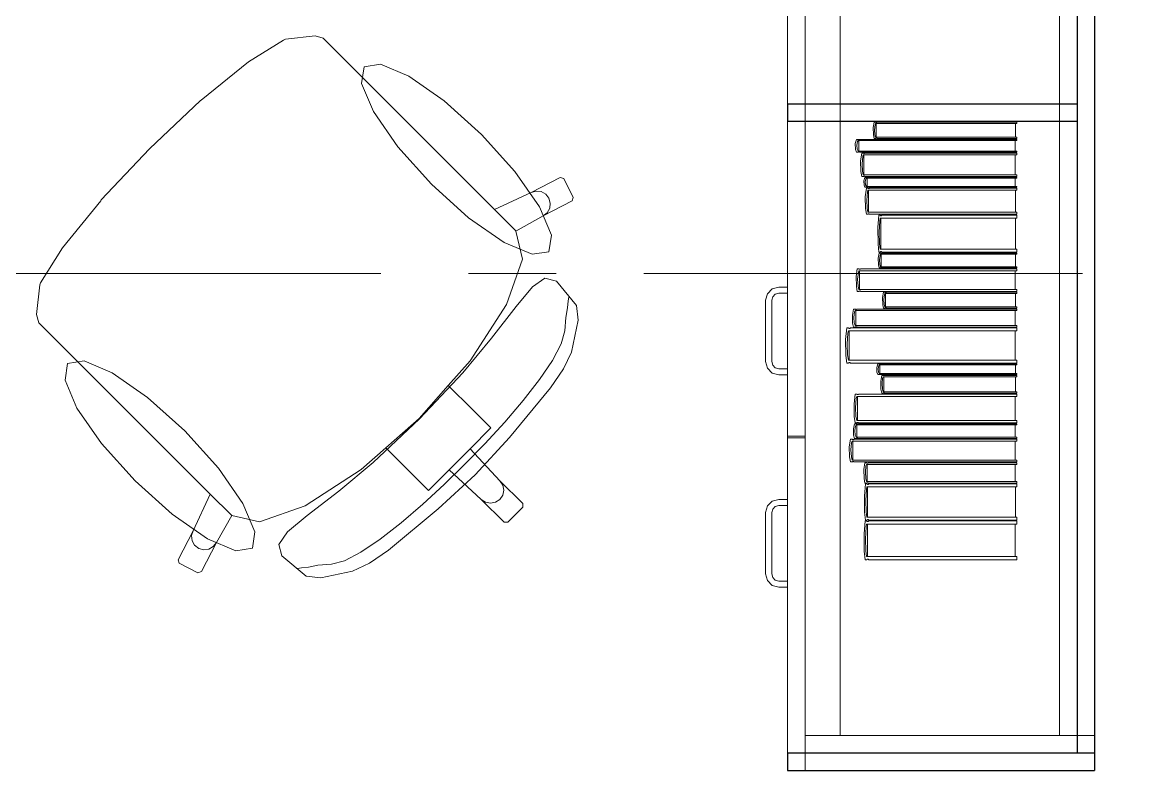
# Model space of a CAD drawing. Header units: inches. Extents: x -19 to 5698, y -728 to 92.
# Drawn here: x 227.63 to 228.911, y 9.435 to 10.288 of the extents above; entities that cross this region are included whole.
import ezdxf

# ---------------------------------------------------------------- set-up
doc = ezdxf.new("R2010")
doc.units = ezdxf.units.IN
doc.header["$MEASUREMENT"] = 0
doc.set_wipeout_variables(frame=1)
doc.linetypes.add('Punto & Raya', pattern=[0.65, 0.5, -0.075, 0, -0.075])
doc.linetypes.add('Wipeout_Contour', pattern=[1, 0, -1])
doc.layers.add('Interior - Mobiliario', color=7, linetype='Continuous')
doc.layers.add('Marcador - Secciones', color=7, linetype='Continuous')

msp = doc.modelspace()

# ---------------------------------------------------------------- linework, layer by layer
at = {"layer": 'Interior - Mobiliario', "color": 175, "linetype": 'Continuous', "lineweight": 13}
for p, q in [((228.5221, 9.4553), (228.5221, 10.9153)), ((228.8321, 10.9153), (228.8321, 9.4553)), ((227.8874, 10.243), (227.9274, 10.2679)), ((227.9274, 10.2679), (227.9295, 10.2688)), ((227.9295, 10.2688), (227.9635, 10.2728)), ((227.9635, 10.2728), (227.9728, 10.2699)), ((227.9728, 10.2699), (227.9947, 10.248)), ((227.8337, 10.1994), (227.8874, 10.243)), ((227.9947, 10.248), (228.0202, 10.2225)), ((228.0202, 10.2225), (228.1681, 10.0746)), ((227.7745, 10.1439), (227.8329, 10.1988)), ((227.8329, 10.1988), (227.8337, 10.1994)), ((228.5999, 10.1598), (228.5997, 10.1681)), ((228.6013, 10.1657), (228.6017, 10.16)), ((228.5793, 10.1498), (228.5805, 10.1547)), ((228.5795, 10.1433), (228.5793, 10.1498)), ((228.5805, 10.1547), (228.5825, 10.1547)), ((228.5818, 10.1524), (228.5811, 10.148)), ((228.5824, 10.1535), (228.5818, 10.1524)), ((228.7635, 10.1535), (228.5824, 10.1535)), ((228.5825, 10.1547), (228.5827, 10.1546)), ((228.5827, 10.1546), (228.5829, 10.1545)), ((228.5829, 10.1545), (228.5832, 10.1545)), ((228.5832, 10.1545), (228.5834, 10.1544)), ((228.5833, 10.1413), (228.5833, 10.1535)), ((228.5834, 10.1544), (228.5837, 10.1544)), ((228.5837, 10.1544), (228.584, 10.1545)), ((228.584, 10.1545), (228.5842, 10.1545)), ((228.5842, 10.1545), (228.5845, 10.1546)), ((228.5845, 10.1546), (228.5846, 10.1547)), ((228.5846, 10.1547), (228.7635, 10.1547)), ((228.6008, 10.1557), (228.5999, 10.1598)), ((228.6026, 10.1557), (228.6008, 10.1557)), ((228.6017, 10.16), (228.6024, 10.1572)), ((228.6024, 10.1572), (228.7635, 10.1572)), ((228.6027, 10.1557), (228.6026, 10.1557)), ((228.6029, 10.1559), (228.6027, 10.1557)), ((228.6031, 10.1559), (228.6029, 10.1559)), ((228.6033, 10.156), (228.6031, 10.1559)), ((228.6036, 10.156), (228.6033, 10.156)), ((228.6038, 10.1559), (228.6036, 10.156)), ((228.604, 10.1559), (228.6038, 10.1559)), ((228.6042, 10.1558), (228.604, 10.1559)), ((228.6044, 10.1557), (228.6042, 10.1558)), ((228.7635, 10.1557), (228.6044, 10.1557)), ((228.7616, 10.1535), (228.7616, 10.1413)), ((228.7635, 10.1572), (228.7635, 10.1557)), ((228.7635, 10.1547), (228.7635, 10.1535)), ((227.7745, 10.1439), (227.7197, 10.0856)), ((228.5805, 10.1401), (228.5795, 10.1433)), ((228.5825, 10.1401), (228.5805, 10.1401)), ((228.5811, 10.148), (228.5815, 10.1435)), ((228.5815, 10.1435), (228.5824, 10.1413)), ((228.5824, 10.1413), (228.7635, 10.1413)), ((228.5826, 10.1402), (228.5825, 10.1401)), ((228.5829, 10.1403), (228.5826, 10.1402)), ((228.5831, 10.1404), (228.5829, 10.1403)), ((228.5834, 10.1404), (228.5831, 10.1404)), ((228.5837, 10.1404), (228.5834, 10.1404)), ((228.5839, 10.1404), (228.5837, 10.1404)), ((228.5842, 10.1403), (228.5839, 10.1404)), ((228.5844, 10.1402), (228.5842, 10.1403)), ((228.5846, 10.1401), (228.5844, 10.1402)), ((228.7635, 10.1401), (228.5846, 10.1401)), ((228.5854, 10.1302), (228.5866, 10.1391)), ((228.5866, 10.1391), (228.5885, 10.1391)), ((228.5883, 10.137), (228.5878, 10.135)), ((228.7635, 10.137), (228.5883, 10.137)), ((228.5885, 10.1391), (228.5886, 10.139)), ((228.5886, 10.139), (228.5889, 10.1389)), ((228.5889, 10.1389), (228.5891, 10.1387)), ((228.5891, 10.1387), (228.5894, 10.1387)), ((228.5892, 10.1144), (228.5892, 10.137)), ((228.5892, 10.137), (228.7617, 10.137)), ((228.5894, 10.1387), (228.5896, 10.1387)), ((228.5896, 10.1387), (228.5899, 10.1388)), ((228.5899, 10.1388), (228.5901, 10.1389)), ((228.5901, 10.1389), (228.5903, 10.139)), ((228.5903, 10.139), (228.5904, 10.1391)), ((228.5904, 10.1391), (228.7635, 10.1391)), ((228.7617, 10.137), (228.7617, 10.1144)), ((228.7635, 10.1413), (228.7635, 10.1401)), ((228.7635, 10.1391), (228.7635, 10.137)), ((228.5856, 10.1181), (228.5854, 10.1302)), ((228.5878, 10.135), (228.5871, 10.1267)), ((228.5871, 10.1267), (228.5875, 10.1184)), ((228.5866, 10.1122), (228.5856, 10.1181)), ((228.5885, 10.1122), (228.5866, 10.1122)), ((228.5875, 10.1184), (228.5883, 10.1144)), ((228.5883, 10.1144), (228.7635, 10.1144)), ((228.5886, 10.1123), (228.5885, 10.1122)), ((228.5888, 10.1125), (228.5886, 10.1123)), ((228.589, 10.1126), (228.5888, 10.1125)), ((228.5893, 10.1127), (228.589, 10.1126)), ((228.589, 10.1075), (228.5902, 10.1112)), ((228.7617, 10.1144), (228.5892, 10.1144)), ((228.5896, 10.1127), (228.5893, 10.1127)), ((228.5898, 10.1126), (228.5896, 10.1127)), ((228.5901, 10.1125), (228.5898, 10.1126)), ((228.5903, 10.1124), (228.5901, 10.1125)), ((228.5902, 10.1112), (228.5921, 10.1112)), ((228.5904, 10.1122), (228.5903, 10.1124)), ((228.7635, 10.1122), (228.5904, 10.1122)), ((228.5921, 10.1112), (228.5922, 10.1112)), ((228.5939, 10.1112), (228.594, 10.1112)), ((228.594, 10.1112), (228.7635, 10.1112)), ((228.7635, 10.1144), (228.7635, 10.1122)), ((228.7635, 10.1112), (228.7635, 10.1103)), ((228.2098, 10.0942), (228.2429, 10.1112)), ((228.2429, 10.1112), (228.247, 10.1099)), ((228.247, 10.1099), (228.2578, 10.0885)), ((228.5893, 10.1025), (228.589, 10.1075)), ((228.5902, 10.1001), (228.5893, 10.1025)), ((228.5921, 10.1001), (228.5902, 10.1001)), ((228.5914, 10.1095), (228.5907, 10.1061)), ((228.5907, 10.1061), (228.5911, 10.1027)), ((228.5907, 10.0892), (228.5919, 10.0991)), ((228.5911, 10.1027), (228.5919, 10.101)), ((228.5919, 10.1103), (228.5914, 10.1095)), ((228.7635, 10.1103), (228.5919, 10.1103)), ((228.5919, 10.101), (228.7635, 10.101)), ((228.5919, 10.0991), (228.5937, 10.0991)), ((228.5922, 10.1002), (228.5921, 10.1001)), ((228.5922, 10.1112), (228.5925, 10.1111)), ((228.5924, 10.1002), (228.5922, 10.1002)), ((228.5926, 10.1003), (228.5924, 10.1002)), ((228.5925, 10.1111), (228.5927, 10.1111)), ((228.5929, 10.1003), (228.5926, 10.1003)), ((228.5927, 10.1111), (228.593, 10.111)), ((228.5928, 10.101), (228.5928, 10.1103)), ((228.5932, 10.1003), (228.5929, 10.1003)), ((228.593, 10.111), (228.5932, 10.111)), ((228.5932, 10.111), (228.5935, 10.1111)), ((228.5934, 10.1003), (228.5932, 10.1003)), ((228.5936, 10.1002), (228.5934, 10.1003)), ((228.5935, 10.1111), (228.5937, 10.1111)), ((228.5939, 10.1002), (228.5936, 10.1002)), ((228.5937, 10.1111), (228.5939, 10.1112)), ((228.5937, 10.0991), (228.5939, 10.0989)), ((228.594, 10.1001), (228.5939, 10.1002)), ((228.5939, 10.0989), (228.5941, 10.0988)), ((228.7635, 10.1001), (228.594, 10.1001)), ((228.5941, 10.0988), (228.5943, 10.0987)), ((228.5943, 10.0987), (228.5946, 10.0986)), ((228.5946, 10.0986), (228.5949, 10.0986)), ((228.5949, 10.0986), (228.5951, 10.0987)), ((228.5951, 10.0987), (228.5953, 10.0988)), ((228.5953, 10.0988), (228.5956, 10.099)), ((228.5956, 10.099), (228.5956, 10.0991)), ((228.5956, 10.0991), (228.7635, 10.0991)), ((228.7617, 10.1103), (228.7617, 10.101)), ((228.7635, 10.101), (228.7635, 10.1001)), ((228.7635, 10.0991), (228.7635, 10.0967)), ((228.1681, 10.0746), (228.2098, 10.0942)), ((228.2098, 10.0942), (228.2155, 10.0958)), ((228.2155, 10.0958), (228.2213, 10.0952)), ((228.2213, 10.0952), (228.2264, 10.0923)), ((228.2264, 10.0923), (228.23, 10.0877)), ((228.23, 10.0877), (228.2316, 10.0821)), ((228.2578, 10.0885), (228.2565, 10.0845)), ((228.5909, 10.0758), (228.5907, 10.0892)), ((228.5931, 10.0945), (228.5924, 10.0853)), ((228.5936, 10.0967), (228.5931, 10.0945)), ((228.7635, 10.0967), (228.5936, 10.0967)), ((228.5945, 10.0717), (228.5945, 10.0967)), ((228.7618, 10.0967), (228.7618, 10.0717)), ((227.719, 10.0847), (227.6755, 10.0311)), ((227.7197, 10.0856), (227.719, 10.0847)), ((228.1923, 10.0504), (228.1681, 10.0746)), ((228.2565, 10.0845), (228.2234, 10.0675)), ((228.2309, 10.0763), (228.228, 10.0711)), ((228.2316, 10.0821), (228.2309, 10.0763)), ((228.5919, 10.0693), (228.5909, 10.0758)), ((228.5924, 10.0853), (228.5928, 10.0761)), ((228.5928, 10.0761), (228.5936, 10.0717)), ((228.2234, 10.0675), (228.1924, 10.0502)), ((228.228, 10.0711), (228.2234, 10.0675)), ((228.5937, 10.0693), (228.5919, 10.0693)), ((228.5936, 10.0717), (228.7635, 10.0717)), ((228.5938, 10.0694), (228.5937, 10.0693)), ((228.5941, 10.0696), (228.5938, 10.0694)), ((228.5943, 10.0697), (228.5941, 10.0696)), ((228.5945, 10.0698), (228.5943, 10.0697)), ((228.5948, 10.0698), (228.5945, 10.0698)), ((228.595, 10.0697), (228.5948, 10.0698)), ((228.5953, 10.0696), (228.595, 10.0697)), ((228.5955, 10.0694), (228.5953, 10.0696)), ((228.5956, 10.0693), (228.5955, 10.0694)), ((228.7635, 10.0693), (228.5956, 10.0693)), ((228.605, 10.0542), (228.606, 10.0683)), ((228.606, 10.0683), (228.6078, 10.0683)), ((228.6071, 10.0617), (228.6065, 10.0488)), ((228.6076, 10.0649), (228.6071, 10.0617)), ((228.7635, 10.0649), (228.6076, 10.0649)), ((228.6078, 10.0683), (228.6079, 10.068)), ((228.6079, 10.068), (228.6081, 10.0678)), ((228.6081, 10.0678), (228.6083, 10.0676)), ((228.6083, 10.0676), (228.6085, 10.0676)), ((228.6084, 10.0295), (228.6084, 10.0649)), ((228.6085, 10.0676), (228.6088, 10.0676)), ((228.6088, 10.0676), (228.609, 10.0677)), ((228.609, 10.0677), (228.6092, 10.0679)), ((228.6092, 10.0679), (228.6094, 10.0681)), ((228.6094, 10.0681), (228.6095, 10.0683)), ((228.6095, 10.0683), (228.7635, 10.0683)), ((228.7619, 10.0649), (228.7619, 10.0295)), ((228.7635, 10.0717), (228.7635, 10.0693)), ((228.7635, 10.0683), (228.7635, 10.0649)), ((228.1923, 10.0504), (228.1924, 10.0502)), ((228.1924, 10.0502), (228.1998, 10.0182)), ((228.6052, 10.0353), (228.605, 10.0542)), ((228.6065, 10.0488), (228.6069, 10.0358)), ((228.606, 10.0261), (228.6052, 10.0353)), ((228.6069, 10.0358), (228.6076, 10.0295)), ((227.6755, 10.0311), (227.6505, 9.991)), ((228.6054, 10.0194), (228.6064, 10.0251)), ((228.6078, 10.0261), (228.606, 10.0261)), ((228.6064, 10.0251), (228.6081, 10.0251)), ((228.6075, 10.0224), (228.6069, 10.0172)), ((228.608, 10.0237), (228.6075, 10.0224)), ((228.6076, 10.0295), (228.7635, 10.0295)), ((228.608, 10.0265), (228.6078, 10.0262)), ((228.6078, 10.0262), (228.6078, 10.0261)), ((228.6083, 10.0267), (228.608, 10.0265)), ((228.7635, 10.0237), (228.608, 10.0237)), ((228.6081, 10.0251), (228.6083, 10.025)), ((228.6085, 10.0268), (228.6083, 10.0267)), ((228.6083, 10.025), (228.6085, 10.0249)), ((228.6087, 10.0268), (228.6085, 10.0268)), ((228.6085, 10.0249), (228.6087, 10.0248)), ((228.6089, 10.0267), (228.6087, 10.0268)), ((228.6087, 10.0248), (228.6089, 10.0248)), ((228.6088, 10.0095), (228.6088, 10.0237)), ((228.6092, 10.0265), (228.6089, 10.0267)), ((228.6089, 10.0248), (228.6091, 10.0248)), ((228.6091, 10.0248), (228.6094, 10.0248)), ((228.6094, 10.0263), (228.6092, 10.0265)), ((228.6095, 10.0261), (228.6094, 10.0263)), ((228.6094, 10.0248), (228.6096, 10.0249)), ((228.7635, 10.0261), (228.6095, 10.0261)), ((228.6096, 10.0249), (228.6098, 10.025)), ((228.6098, 10.025), (228.6099, 10.0251)), ((228.6099, 10.0251), (228.7635, 10.0251)), ((228.7619, 10.0237), (228.7619, 10.0095)), ((228.7635, 10.0295), (228.7635, 10.0261)), ((228.7635, 10.0251), (228.7635, 10.0237)), ((228.1998, 10.0182), (228.1815, 9.9663)), ((228.6056, 10.0118), (228.6054, 10.0194)), ((228.6064, 10.0081), (228.6056, 10.0118)), ((228.6069, 10.0172), (228.6073, 10.012)), ((228.6073, 10.012), (228.608, 10.0095)), ((228.608, 10.0095), (228.7635, 10.0095)), ((228.7635, 10.0095), (228.7635, 10.0081)), ((228.2112, 9.9865), (228.2255, 9.9965)), ((228.2255, 9.9965), (228.2385, 9.9931)), ((228.5803, 9.9985), (228.5815, 10.0071)), ((228.5805, 9.9871), (228.5803, 9.9985)), ((228.5815, 10.0071), (228.5835, 10.0071)), ((228.5828, 10.0031), (228.582, 9.9952)), ((228.5833, 10.005), (228.5828, 10.0031)), ((228.7635, 10.005), (228.5833, 10.005)), ((228.5835, 10.0071), (228.5836, 10.007)), ((228.5836, 10.007), (228.5839, 10.0068)), ((228.5839, 10.0068), (228.5841, 10.0067)), ((228.5841, 10.0067), (228.5844, 10.0067)), ((228.5842, 9.9835), (228.5842, 10.005)), ((228.5844, 10.0067), (228.5846, 10.0067)), ((228.5846, 10.0067), (228.5849, 10.0067)), ((228.5849, 10.0067), (228.5852, 10.0068)), ((228.5852, 10.0068), (228.5854, 10.007)), ((228.5854, 10.007), (228.5855, 10.0071)), ((228.5855, 10.0071), (228.7635, 10.0071)), ((228.6081, 10.0081), (228.6064, 10.0081)), ((228.6082, 10.0082), (228.6081, 10.0081)), ((228.6084, 10.0083), (228.6082, 10.0082)), ((228.6086, 10.0083), (228.6084, 10.0083)), ((228.6089, 10.0084), (228.6086, 10.0083)), ((228.6091, 10.0084), (228.6089, 10.0084)), ((228.6093, 10.0084), (228.6091, 10.0084)), ((228.6095, 10.0083), (228.6093, 10.0084)), ((228.6097, 10.0082), (228.6095, 10.0083)), ((228.6099, 10.0081), (228.6097, 10.0082)), ((228.7635, 10.0081), (228.6099, 10.0081)), ((228.7617, 10.005), (228.7617, 9.9835)), ((228.7635, 10.0071), (228.7635, 10.005)), ((227.6496, 9.9889), (227.6457, 9.955)), ((227.6505, 9.991), (227.6496, 9.9889)), ((228.1926, 9.9642), (228.2112, 9.9865)), ((228.2385, 9.9931), (228.2616, 9.9653)), ((228.4791, 9.9788), (228.4846, 9.9843)), ((228.4846, 9.9843), (228.4921, 9.9863)), ((228.4921, 9.9863), (228.5021, 9.9863)), ((228.5021, 9.9863), (228.5021, 9.9793)), ((228.5815, 9.9814), (228.5805, 9.9871)), ((228.582, 9.9952), (228.5825, 9.9873)), ((228.5825, 9.9873), (228.5833, 9.9835)), ((228.5833, 9.9835), (228.7635, 9.9835)), ((228.7635, 9.9835), (228.7635, 9.9814)), ((228.2512, 9.9625), (228.252, 9.9705)), ((228.252, 9.9705), (228.2528, 9.975)), ((228.4771, 9.9713), (228.4791, 9.9788)), ((228.4771, 9.9013), (228.4771, 9.9713)), ((228.4852, 9.9753), (228.4841, 9.9713)), ((228.4841, 9.9713), (228.4841, 9.9013)), ((228.4881, 9.9782), (228.4852, 9.9753)), ((228.4921, 9.9793), (228.4881, 9.9782)), ((228.5021, 9.9793), (228.4921, 9.9793)), ((228.5835, 9.9814), (228.5815, 9.9814)), ((228.5836, 9.9815), (228.5835, 9.9814)), ((228.5838, 9.9817), (228.5836, 9.9815)), ((228.5841, 9.9818), (228.5838, 9.9817)), ((228.5843, 9.9819), (228.5841, 9.9818)), ((228.5846, 9.9819), (228.5843, 9.9819)), ((228.5848, 9.9818), (228.5846, 9.9819)), ((228.5851, 9.9817), (228.5848, 9.9818)), ((228.5853, 9.9816), (228.5851, 9.9817)), ((228.5855, 9.9814), (228.5853, 9.9816)), ((228.7635, 9.9814), (228.5855, 9.9814)), ((228.6105, 9.9744), (228.6115, 9.9804)), ((228.6107, 9.9662), (228.6105, 9.9744)), ((228.6115, 9.9804), (228.6132, 9.9804)), ((228.6126, 9.9776), (228.612, 9.972)), ((228.612, 9.972), (228.6123, 9.9664)), ((228.613, 9.979), (228.6126, 9.9776)), ((228.7635, 9.979), (228.613, 9.979)), ((228.6132, 9.9804), (228.6133, 9.9803)), ((228.6133, 9.9803), (228.6135, 9.9802)), ((228.6135, 9.9802), (228.6137, 9.9802)), ((228.6137, 9.9802), (228.6139, 9.9801)), ((228.6138, 9.9637), (228.6138, 9.979)), ((228.6139, 9.9801), (228.6142, 9.9801)), ((228.6142, 9.9801), (228.6144, 9.9802)), ((228.6144, 9.9802), (228.6146, 9.9803)), ((228.6146, 9.9803), (228.6148, 9.9804)), ((228.6148, 9.9804), (228.6149, 9.9804)), ((228.6149, 9.9804), (228.7635, 9.9804)), ((228.762, 9.979), (228.762, 9.9637)), ((228.7635, 9.9804), (228.7635, 9.979)), ((228.1815, 9.9663), (228.1401, 9.9024)), ((228.1647, 9.9281), (228.1926, 9.9642)), ((228.2492, 9.9517), (228.2512, 9.9625)), ((228.2616, 9.9653), (228.2635, 9.9485)), ((228.576, 9.9544), (228.5772, 9.9613)), ((228.5772, 9.9613), (228.5793, 9.9613)), ((228.5785, 9.9581), (228.5778, 9.9518)), ((228.5791, 9.9596), (228.5785, 9.9581)), ((228.7635, 9.9596), (228.5791, 9.9596)), ((228.5793, 9.9613), (228.5794, 9.9611)), ((228.5794, 9.9611), (228.5797, 9.961)), ((228.5797, 9.961), (228.5799, 9.9609)), ((228.5799, 9.9609), (228.5802, 9.9609)), ((228.58, 9.9424), (228.58, 9.9596)), ((228.5802, 9.9609), (228.5805, 9.9609)), ((228.5805, 9.9609), (228.5807, 9.961)), ((228.5807, 9.961), (228.581, 9.961)), ((228.581, 9.961), (228.5812, 9.9612)), ((228.5812, 9.9612), (228.5813, 9.9613)), ((228.5813, 9.9613), (228.7635, 9.9613)), ((228.6115, 9.9623), (228.6107, 9.9662)), ((228.6132, 9.9623), (228.6115, 9.9623)), ((228.6123, 9.9664), (228.613, 9.9637)), ((228.613, 9.9637), (228.7635, 9.9637)), ((228.6133, 9.9623), (228.6132, 9.9623)), ((228.6135, 9.9624), (228.6133, 9.9623)), ((228.6137, 9.9625), (228.6135, 9.9624)), ((228.6139, 9.9626), (228.6137, 9.9625)), ((228.6141, 9.9626), (228.6139, 9.9626)), ((228.6143, 9.9625), (228.6141, 9.9626)), ((228.6145, 9.9625), (228.6143, 9.9625)), ((228.6147, 9.9623), (228.6145, 9.9625)), ((228.6149, 9.9623), (228.6147, 9.9623)), ((228.7635, 9.9623), (228.6149, 9.9623)), ((228.7616, 9.9596), (228.7616, 9.9424)), ((228.7635, 9.9637), (228.7635, 9.9623)), ((228.7635, 9.9613), (228.7635, 9.9596)), ((227.6457, 9.955), (227.6485, 9.9457)), ((227.6485, 9.9457), (227.6705, 9.9237)), ((228.248, 9.9363), (228.2492, 9.9517)), ((228.2635, 9.9485), (228.2558, 9.9123)), ((228.5762, 9.9453), (228.576, 9.9544)), ((228.5772, 9.9408), (228.5762, 9.9453)), ((228.5778, 9.9518), (228.5782, 9.9455)), ((228.5782, 9.9455), (228.5791, 9.9424)), ((228.2441, 9.9216), (228.248, 9.9363)), ((228.5682, 9.9264), (228.5695, 9.9398)), ((228.5695, 9.9398), (228.5716, 9.9398)), ((228.5708, 9.9336), (228.57, 9.9213)), ((228.5714, 9.9366), (228.5708, 9.9336)), ((228.7635, 9.9366), (228.5714, 9.9366)), ((228.5716, 9.9398), (228.5717, 9.9396)), ((228.5717, 9.9396), (228.572, 9.9394)), ((228.572, 9.9394), (228.5723, 9.9392)), ((228.5723, 9.9392), (228.5725, 9.9391)), ((228.5724, 9.903), (228.5724, 9.9366)), ((228.5725, 9.9391), (228.5728, 9.9391)), ((228.5728, 9.9391), (228.5731, 9.9392)), ((228.5731, 9.9392), (228.5734, 9.9394)), ((228.5734, 9.9394), (228.5736, 9.9396)), ((228.5736, 9.9396), (228.5737, 9.9398)), ((228.5737, 9.9398), (228.7635, 9.9398)), ((228.5793, 9.9408), (228.5772, 9.9408)), ((228.5791, 9.9424), (228.7635, 9.9424)), ((228.5794, 9.9409), (228.5793, 9.9408)), ((228.5796, 9.941), (228.5794, 9.9409)), ((228.5799, 9.9411), (228.5796, 9.941)), ((228.5801, 9.9411), (228.5799, 9.9411)), ((228.5804, 9.9411), (228.5801, 9.9411)), ((228.5807, 9.9411), (228.5804, 9.9411)), ((228.5809, 9.941), (228.5807, 9.9411)), ((228.5812, 9.9409), (228.5809, 9.941)), ((228.5813, 9.9408), (228.5812, 9.9409)), ((228.7635, 9.9408), (228.5813, 9.9408)), ((228.7615, 9.9366), (228.7615, 9.903)), ((228.7635, 9.9424), (228.7635, 9.9408)), ((228.7635, 9.9398), (228.7635, 9.9366)), ((227.6705, 9.9237), (227.696, 9.8982)), ((228.132, 9.8887), (228.1647, 9.9281)), ((228.2342, 9.9027), (228.2441, 9.9216)), ((228.5684, 9.9085), (228.5682, 9.9264)), ((228.57, 9.9213), (228.5705, 9.909)), ((228.2558, 9.9123), (228.2468, 9.8931)), ((228.5695, 9.8997), (228.5684, 9.9085)), ((228.5705, 9.909), (228.5714, 9.903)), ((227.696, 9.8982), (227.8438, 9.7504)), ((228.1401, 9.9024), (228.1153, 9.8743)), ((228.2193, 9.8809), (228.2342, 9.9027)), ((228.4791, 9.8938), (228.4771, 9.9013)), ((228.4846, 9.8883), (228.4791, 9.8938)), ((228.4841, 9.9013), (228.4852, 9.8973)), ((228.4852, 9.8973), (228.4881, 9.8944)), ((228.4881, 9.8944), (228.4921, 9.8933)), ((228.5716, 9.8997), (228.5695, 9.8997)), ((228.5714, 9.903), (228.7635, 9.903)), ((228.5717, 9.8999), (228.5716, 9.8997)), ((228.5719, 9.9001), (228.5717, 9.8999)), ((228.5722, 9.9003), (228.5719, 9.9001)), ((228.5725, 9.9004), (228.5722, 9.9003)), ((228.5728, 9.9004), (228.5725, 9.9004)), ((228.573, 9.9003), (228.5728, 9.9004)), ((228.5733, 9.9002), (228.573, 9.9003)), ((228.5736, 9.9), (228.5733, 9.9002)), ((228.5737, 9.8997), (228.5736, 9.9)), ((228.7635, 9.8997), (228.5737, 9.8997)), ((228.6038, 9.8947), (228.6049, 9.8987)), ((228.604, 9.8893), (228.6038, 9.8947)), ((228.6049, 9.8987), (228.6066, 9.8987)), ((228.606, 9.8969), (228.6053, 9.8932)), ((228.6064, 9.8978), (228.606, 9.8969)), ((228.7635, 9.8978), (228.6064, 9.8978)), ((228.6066, 9.8987), (228.6067, 9.8987)), ((228.6067, 9.8987), (228.6069, 9.8986)), ((228.6069, 9.8986), (228.6071, 9.8986)), ((228.6071, 9.8986), (228.6074, 9.8985)), ((228.6072, 9.8877), (228.6072, 9.8978)), ((228.6074, 9.8985), (228.6076, 9.8985)), ((228.6076, 9.8985), (228.6078, 9.8986)), ((228.6078, 9.8986), (228.608, 9.8986)), ((228.608, 9.8986), (228.6082, 9.8987)), ((228.6082, 9.8987), (228.6083, 9.8987)), ((228.6083, 9.8987), (228.7635, 9.8987)), ((228.7619, 9.8978), (228.7619, 9.8877)), ((228.7635, 9.903), (228.7635, 9.8997)), ((228.7635, 9.8987), (228.7635, 9.8978)), ((228.0825, 9.836), (228.132, 9.8887)), ((228.2007, 9.8571), (228.2193, 9.8809)), ((228.2468, 9.8931), (228.2319, 9.8714)), ((228.4921, 9.8863), (228.4846, 9.8883)), ((228.4921, 9.8933), (228.5021, 9.8933)), ((228.5021, 9.8863), (228.4921, 9.8863)), ((228.5021, 9.8933), (228.5021, 9.8863)), ((228.6049, 9.8867), (228.604, 9.8893)), ((228.6066, 9.8867), (228.6049, 9.8867)), ((228.6053, 9.8932), (228.6057, 9.8895)), ((228.6057, 9.8895), (228.6064, 9.8877)), ((228.6064, 9.8877), (228.7635, 9.8877)), ((228.6067, 9.8868), (228.6066, 9.8867)), ((228.6069, 9.8868), (228.6067, 9.8868)), ((228.6071, 9.8869), (228.6069, 9.8868)), ((228.6073, 9.8869), (228.6071, 9.8869)), ((228.6075, 9.8869), (228.6073, 9.8869)), ((228.6078, 9.8869), (228.6075, 9.8869)), ((228.608, 9.8868), (228.6078, 9.8869)), ((228.6082, 9.8868), (228.608, 9.8868)), ((228.6083, 9.8867), (228.6082, 9.8868)), ((228.7635, 9.8867), (228.6083, 9.8867)), ((228.6083, 9.8789), (228.6094, 9.8857)), ((228.6094, 9.8857), (228.611, 9.8857)), ((228.6104, 9.8825), (228.6098, 9.8763)), ((228.6109, 9.8841), (228.6104, 9.8825)), ((228.7635, 9.8841), (228.6109, 9.8841)), ((228.611, 9.8857), (228.6112, 9.8856)), ((228.6112, 9.8856), (228.6114, 9.8855)), ((228.6114, 9.8855), (228.6116, 9.8854)), ((228.6116, 9.8854), (228.6118, 9.8854)), ((228.6117, 9.867), (228.6117, 9.8841)), ((228.6118, 9.8854), (228.612, 9.8854)), ((228.612, 9.8854), (228.6123, 9.8854)), ((228.6123, 9.8854), (228.6125, 9.8855)), ((228.6125, 9.8855), (228.6127, 9.8856)), ((228.6127, 9.8856), (228.6127, 9.8857)), ((228.6127, 9.8857), (228.7635, 9.8857)), ((228.7619, 9.8841), (228.7619, 9.867)), ((228.7635, 9.8877), (228.7635, 9.8867)), ((228.7635, 9.8857), (228.7635, 9.8841)), ((228.1153, 9.8743), (228.082, 9.8364)), ((228.1153, 9.8743), (228.1427, 9.8469)), ((228.2319, 9.8714), (228.1851, 9.8147)), ((228.6085, 9.8698), (228.6083, 9.8789)), ((228.6094, 9.8653), (228.6085, 9.8698)), ((228.6098, 9.8763), (228.6102, 9.87)), ((228.6102, 9.87), (228.6109, 9.867)), ((228.1796, 9.8324), (228.2007, 9.8571)), ((228.5779, 9.8534), (228.5791, 9.8643)), ((228.5791, 9.8643), (228.5811, 9.8643)), ((228.5804, 9.8592), (228.5797, 9.8492)), ((228.581, 9.8617), (228.5804, 9.8592)), ((228.7635, 9.8617), (228.581, 9.8617)), ((228.5811, 9.8643), (228.5813, 9.8642)), ((228.5813, 9.8642), (228.5815, 9.864)), ((228.5815, 9.864), (228.5818, 9.8638)), ((228.5818, 9.8638), (228.5821, 9.8638)), ((228.5819, 9.8342), (228.5819, 9.8617)), ((228.5821, 9.8638), (228.5823, 9.8638)), ((228.5823, 9.8638), (228.5826, 9.8639)), ((228.5826, 9.8639), (228.5828, 9.864)), ((228.5828, 9.864), (228.5831, 9.8642)), ((228.5831, 9.8642), (228.5832, 9.8643)), ((228.5832, 9.8643), (228.7635, 9.8643)), ((228.611, 9.8653), (228.6094, 9.8653)), ((228.6109, 9.867), (228.7635, 9.867)), ((228.6111, 9.8654), (228.611, 9.8653)), ((228.6113, 9.8655), (228.6111, 9.8654)), ((228.6115, 9.8656), (228.6113, 9.8655)), ((228.6118, 9.8657), (228.6115, 9.8656)), ((228.612, 9.8657), (228.6118, 9.8657)), ((228.6122, 9.8656), (228.612, 9.8657)), ((228.6124, 9.8656), (228.6122, 9.8656)), ((228.6126, 9.8654), (228.6124, 9.8656)), ((228.6127, 9.8653), (228.6126, 9.8654)), ((228.7635, 9.8653), (228.6127, 9.8653)), ((228.7616, 9.8617), (228.7616, 9.8342)), ((228.7635, 9.867), (228.7635, 9.8653)), ((228.7635, 9.8643), (228.7635, 9.8617)), ((228.1427, 9.8469), (228.1639, 9.8258)), ((228.5781, 9.8387), (228.5779, 9.8534)), ((228.5797, 9.8492), (228.5801, 9.8391)), ((228.0825, 9.836), (228.0297, 9.7865)), ((228.0442, 9.8031), (228.082, 9.8364)), ((228.157, 9.8077), (228.1796, 9.8324)), ((228.5771, 9.8249), (228.5783, 9.8305)), ((228.5791, 9.8315), (228.5781, 9.8387)), ((228.5783, 9.8305), (228.5803, 9.8305)), ((228.5811, 9.8315), (228.5791, 9.8315)), ((228.5801, 9.8391), (228.581, 9.8342)), ((228.5803, 9.8305), (228.5805, 9.8304)), ((228.5805, 9.8304), (228.5807, 9.8303)), ((228.5807, 9.8303), (228.581, 9.8303)), ((228.581, 9.8342), (228.7635, 9.8342)), ((228.581, 9.8303), (228.5813, 9.8303)), ((228.5812, 9.8317), (228.5811, 9.8315)), ((228.5815, 9.8319), (228.5812, 9.8317)), ((228.5813, 9.8303), (228.5815, 9.8303)), ((228.5817, 9.832), (228.5815, 9.8319)), ((228.5815, 9.8303), (228.5818, 9.8303)), ((228.582, 9.8321), (228.5817, 9.832)), ((228.5818, 9.8303), (228.582, 9.8304)), ((228.5823, 9.8321), (228.582, 9.8321)), ((228.582, 9.8304), (228.5823, 9.8305)), ((228.5825, 9.832), (228.5823, 9.8321)), ((228.5823, 9.8305), (228.5824, 9.8305)), ((228.5824, 9.8305), (228.7635, 9.8305)), ((228.5828, 9.8319), (228.5825, 9.832)), ((228.583, 9.8317), (228.5828, 9.8319)), ((228.5832, 9.8315), (228.583, 9.8317)), ((228.7635, 9.8315), (228.5832, 9.8315)), ((228.7635, 9.8342), (228.7635, 9.8315)), ((228.7635, 9.8305), (228.7635, 9.8292)), ((228.1639, 9.8258), (228.1402, 9.8021)), ((228.5773, 9.8174), (228.5771, 9.8249)), ((228.5783, 9.8138), (228.5773, 9.8174)), ((228.5796, 9.8279), (228.5789, 9.8228)), ((228.5789, 9.8228), (228.5793, 9.8176)), ((228.5793, 9.8176), (228.5802, 9.8151)), ((228.5802, 9.8292), (228.5796, 9.8279)), ((228.7635, 9.8292), (228.5802, 9.8292)), ((228.5811, 9.8151), (228.5811, 9.8292)), ((228.7616, 9.8292), (228.7616, 9.8151)), ((228.1342, 9.7843), (228.157, 9.8077)), ((228.1851, 9.8147), (228.1459, 9.7725)), ((228.5021, 9.8163), (228.5221, 9.8163)), ((228.5021, 9.8143), (228.5221, 9.8143)), ((228.5725, 9.8042), (228.5738, 9.8128)), ((228.5727, 9.7927), (228.5725, 9.8042)), ((228.5738, 9.8128), (228.5758, 9.8128)), ((228.5751, 9.8088), (228.5743, 9.8009)), ((228.5757, 9.8107), (228.5751, 9.8088)), ((228.7635, 9.8107), (228.5757, 9.8107)), ((228.5758, 9.8128), (228.576, 9.8126)), ((228.576, 9.8126), (228.5762, 9.8125)), ((228.5762, 9.8125), (228.5765, 9.8124)), ((228.5765, 9.8124), (228.5768, 9.8123)), ((228.5766, 9.7891), (228.5766, 9.8107)), ((228.5768, 9.8123), (228.5771, 9.8123)), ((228.5771, 9.8123), (228.5773, 9.8124)), ((228.5773, 9.8124), (228.5776, 9.8125)), ((228.5776, 9.8125), (228.5778, 9.8127)), ((228.5778, 9.8127), (228.5779, 9.8128)), ((228.5779, 9.8128), (228.7635, 9.8128)), ((228.5803, 9.8138), (228.5783, 9.8138)), ((228.5802, 9.8151), (228.7635, 9.8151)), ((228.5804, 9.8138), (228.5803, 9.8138)), ((228.5807, 9.8139), (228.5804, 9.8138)), ((228.5809, 9.814), (228.5807, 9.8139)), ((228.5812, 9.814), (228.5809, 9.814)), ((228.5815, 9.814), (228.5812, 9.814)), ((228.5817, 9.814), (228.5815, 9.814)), ((228.582, 9.814), (228.5817, 9.814)), ((228.5822, 9.8139), (228.582, 9.814)), ((228.5824, 9.8138), (228.5822, 9.8139)), ((228.7635, 9.8138), (228.5824, 9.8138)), ((228.7616, 9.8107), (228.7616, 9.7891)), ((228.7635, 9.8151), (228.7635, 9.8138)), ((228.7635, 9.8128), (228.7635, 9.8107)), ((228.016, 9.7783), (228.0442, 9.8031)), ((228.0442, 9.8031), (228.0715, 9.7758)), ((228.1402, 9.8021), (228.1283, 9.7902)), ((228.1402, 9.8021), (228.1742, 9.7656)), ((228.5738, 9.787), (228.5727, 9.7927)), ((228.5743, 9.8009), (228.5748, 9.7929)), ((228.5748, 9.7929), (228.5757, 9.7891)), ((227.9522, 9.737), (228.016, 9.7783)), ((228.0297, 9.7865), (227.9904, 9.7538)), ((228.0927, 9.7546), (228.1163, 9.7782)), ((228.1342, 9.7843), (228.1107, 9.7614)), ((228.1163, 9.7782), (228.1283, 9.7902)), ((228.1163, 9.7782), (228.1529, 9.7443)), ((228.5758, 9.787), (228.5738, 9.787)), ((228.5757, 9.7891), (228.7635, 9.7891)), ((228.5759, 9.7871), (228.5758, 9.787)), ((228.5762, 9.7873), (228.5759, 9.7871)), ((228.5764, 9.7874), (228.5762, 9.7873)), ((228.5767, 9.7874), (228.5764, 9.7874)), ((228.577, 9.7875), (228.5767, 9.7874)), ((228.5773, 9.7874), (228.577, 9.7875)), ((228.5775, 9.7873), (228.5773, 9.7874)), ((228.5778, 9.7872), (228.5775, 9.7873)), ((228.5779, 9.787), (228.5778, 9.7872)), ((228.7635, 9.787), (228.5779, 9.787)), ((228.5891, 9.7783), (228.5903, 9.786)), ((228.5893, 9.768), (228.5891, 9.7783)), ((228.5903, 9.786), (228.5922, 9.786)), ((228.5915, 9.7824), (228.5908, 9.7753)), ((228.592, 9.7842), (228.5915, 9.7824)), ((228.7635, 9.7842), (228.592, 9.7842)), ((228.5922, 9.786), (228.5923, 9.7859)), ((228.5923, 9.7859), (228.5925, 9.7858)), ((228.5925, 9.7858), (228.5928, 9.7857)), ((228.5928, 9.7857), (228.593, 9.7856)), ((228.5929, 9.7648), (228.5929, 9.7842)), ((228.593, 9.7856), (228.5933, 9.7856)), ((228.5933, 9.7856), (228.5935, 9.7857)), ((228.5935, 9.7857), (228.5938, 9.7858)), ((228.5938, 9.7858), (228.594, 9.7859)), ((228.594, 9.7859), (228.5941, 9.786)), ((228.5941, 9.786), (228.7635, 9.786)), ((228.7617, 9.7842), (228.7617, 9.7648)), ((228.7635, 9.7891), (228.7635, 9.787)), ((228.7635, 9.786), (228.7635, 9.7842)), ((228.0715, 9.7758), (228.0927, 9.7546)), ((228.1037, 9.7334), (228.1459, 9.7725)), ((228.1742, 9.7656), (228.1774, 9.7607)), ((228.1742, 9.7656), (228.2003, 9.7395)), ((228.5903, 9.7629), (228.5893, 9.768)), ((228.5908, 9.7753), (228.5912, 9.7682)), ((228.5912, 9.7682), (228.592, 9.7648)), ((227.9904, 9.7538), (227.9542, 9.7259)), ((228.1107, 9.7614), (228.0861, 9.7389)), ((228.1774, 9.7607), (228.1786, 9.755)), ((228.1786, 9.755), (228.1774, 9.7492)), ((228.5897, 9.7482), (228.5909, 9.7619)), ((228.5922, 9.7629), (228.5903, 9.7629)), ((228.5909, 9.7619), (228.5927, 9.7619)), ((228.5921, 9.7555), (228.5914, 9.7429)), ((228.592, 9.7648), (228.7635, 9.7648)), ((228.5926, 9.7586), (228.5921, 9.7555)), ((228.5923, 9.763), (228.5922, 9.7629)), ((228.5925, 9.7632), (228.5923, 9.763)), ((228.5927, 9.7633), (228.5925, 9.7632)), ((228.7635, 9.7586), (228.5926, 9.7586)), ((228.593, 9.7633), (228.5927, 9.7633)), ((228.5927, 9.7619), (228.5929, 9.7617)), ((228.5929, 9.7617), (228.5931, 9.7615)), ((228.5932, 9.7633), (228.593, 9.7633)), ((228.5931, 9.7615), (228.5933, 9.7613)), ((228.5935, 9.7633), (228.5932, 9.7633)), ((228.5933, 9.7613), (228.5936, 9.7612)), ((228.5934, 9.7241), (228.5934, 9.7586)), ((228.5937, 9.7632), (228.5935, 9.7633)), ((228.5936, 9.7612), (228.5938, 9.7613)), ((228.5939, 9.7631), (228.5937, 9.7632)), ((228.5938, 9.7613), (228.5941, 9.7613)), ((228.5941, 9.7629), (228.5939, 9.7631)), ((228.7635, 9.7629), (228.5941, 9.7629)), ((228.5941, 9.7613), (228.5943, 9.7615)), ((228.5943, 9.7615), (228.5946, 9.7618)), ((228.5946, 9.7618), (228.5946, 9.7619)), ((228.5946, 9.7619), (228.7635, 9.7619)), ((228.7618, 9.7586), (228.7618, 9.7241)), ((228.7635, 9.7648), (228.7635, 9.7629)), ((228.7635, 9.7619), (228.7635, 9.7586)), ((227.8438, 9.7504), (227.8243, 9.7086)), ((227.8681, 9.7262), (227.8438, 9.7504)), ((228.1529, 9.7443), (228.1577, 9.741)), ((228.1529, 9.7443), (228.1789, 9.7182)), ((228.1577, 9.741), (228.1635, 9.7399)), ((228.1635, 9.7399), (228.1692, 9.7411)), ((228.1692, 9.7411), (228.1741, 9.7443)), ((228.1774, 9.7492), (228.1741, 9.7443)), ((228.4846, 9.7423), (228.4791, 9.7368)), ((228.4921, 9.7443), (228.4846, 9.7423)), ((228.5021, 9.7443), (228.4921, 9.7443)), ((228.5021, 9.7373), (228.5021, 9.7443)), ((228.5899, 9.7298), (228.5897, 9.7482)), ((228.5914, 9.7429), (228.5918, 9.7302)), ((227.9002, 9.7187), (227.9522, 9.737)), ((228.047, 9.6866), (228.1037, 9.7334)), ((228.0861, 9.7389), (228.0614, 9.7177)), ((228.2003, 9.7353), (228.1917, 9.7267)), ((228.2003, 9.7395), (228.2003, 9.7353)), ((228.4791, 9.7368), (228.4771, 9.7293)), ((228.4771, 9.7293), (228.4771, 9.6593)), ((228.4841, 9.7293), (228.4852, 9.7333)), ((228.4841, 9.6593), (228.4841, 9.7293)), ((228.4852, 9.7333), (228.4881, 9.7362)), ((228.4881, 9.7362), (228.4921, 9.7373)), ((228.4921, 9.7373), (228.5021, 9.7373)), ((228.5909, 9.7208), (228.5899, 9.7298)), ((228.5918, 9.7302), (228.5926, 9.7241)), ((227.851, 9.6951), (227.8683, 9.7261)), ((227.8681, 9.7262), (227.8683, 9.7261)), ((227.8683, 9.7261), (227.9002, 9.7187)), ((227.9542, 9.7259), (227.932, 9.7073)), ((228.0614, 9.7177), (228.0375, 9.6991)), ((228.1789, 9.7182), (228.1832, 9.7182)), ((228.1832, 9.7182), (228.1917, 9.7267)), ((228.5894, 9.705), (228.5905, 9.7198)), ((228.5905, 9.7198), (228.5924, 9.7198)), ((228.5927, 9.7208), (228.5909, 9.7208)), ((228.5922, 9.7162), (228.5917, 9.7129)), ((228.7635, 9.7162), (228.5922, 9.7162)), ((228.5924, 9.7198), (228.5925, 9.7195)), ((228.5925, 9.7195), (228.5928, 9.7193)), ((228.5926, 9.7241), (228.7635, 9.7241)), ((228.5928, 9.7209), (228.5927, 9.7208)), ((228.5931, 9.7212), (228.5928, 9.7209)), ((228.5928, 9.7193), (228.593, 9.7191)), ((228.593, 9.7191), (228.5933, 9.719)), ((228.5933, 9.7214), (228.5931, 9.7212)), ((228.5931, 9.6791), (228.5931, 9.7162)), ((228.5935, 9.7215), (228.5933, 9.7214)), ((228.5933, 9.719), (228.5935, 9.719)), ((228.5938, 9.7215), (228.5935, 9.7215)), ((228.5935, 9.719), (228.5938, 9.7191)), ((228.594, 9.7214), (228.5938, 9.7215)), ((228.5938, 9.7191), (228.594, 9.7193)), ((228.5943, 9.7212), (228.594, 9.7214)), ((228.594, 9.7193), (228.5942, 9.7196)), ((228.5942, 9.7196), (228.5943, 9.7198)), ((228.5945, 9.721), (228.5943, 9.7212)), ((228.5943, 9.7198), (228.7635, 9.7198)), ((228.5946, 9.7208), (228.5945, 9.721)), ((228.7635, 9.7208), (228.5946, 9.7208)), ((228.7617, 9.7162), (228.7617, 9.6791)), ((228.7635, 9.7241), (228.7635, 9.7208)), ((228.7635, 9.7198), (228.7635, 9.7162)), ((227.8243, 9.7086), (227.8073, 9.6755)), ((227.8243, 9.7086), (227.8226, 9.703)), ((227.8226, 9.703), (227.8233, 9.6971)), ((227.932, 9.7073), (227.9219, 9.6929)), ((228.5896, 9.6853), (228.5894, 9.705)), ((228.5917, 9.7129), (228.591, 9.6993)), ((227.8233, 9.6971), (227.8261, 9.692)), ((227.8261, 9.692), (227.8307, 9.6884)), ((227.8307, 9.6884), (227.8364, 9.6869)), ((227.834, 9.662), (227.851, 9.6951)), ((227.8422, 9.6876), (227.8473, 9.6905)), ((227.8473, 9.6905), (227.851, 9.6951)), ((227.9219, 9.6929), (227.9254, 9.68)), ((228.0375, 9.6991), (228.0157, 9.6843)), ((228.591, 9.6993), (228.5914, 9.6857)), ((227.8073, 9.6755), (227.8086, 9.6715)), ((227.8364, 9.6869), (227.8422, 9.6876)), ((227.9254, 9.68), (227.9532, 9.6568)), ((228.0157, 9.6843), (227.9969, 9.6743)), ((228.0253, 9.6717), (228.047, 9.6866)), ((228.5905, 9.6756), (228.5896, 9.6853)), ((228.5924, 9.6756), (228.5905, 9.6756)), ((228.5914, 9.6857), (228.5922, 9.6791)), ((228.5922, 9.6791), (228.7635, 9.6791)), ((228.5925, 9.6758), (228.5924, 9.6756)), ((228.5927, 9.676), (228.5925, 9.6758)), ((228.5929, 9.6762), (228.5927, 9.676)), ((228.5932, 9.6763), (228.5929, 9.6762)), ((228.5935, 9.6763), (228.5932, 9.6763)), ((228.5937, 9.6762), (228.5935, 9.6763)), ((228.5939, 9.6761), (228.5937, 9.6762)), ((228.5942, 9.6758), (228.5939, 9.6761)), ((228.5943, 9.6756), (228.5942, 9.6758)), ((228.7635, 9.6756), (228.5943, 9.6756)), ((228.7635, 9.6791), (228.7635, 9.6756)), ((227.8086, 9.6715), (227.8299, 9.6607)), ((227.9479, 9.6665), (227.9434, 9.6657)), ((227.956, 9.6672), (227.9479, 9.6665)), ((227.9667, 9.6693), (227.956, 9.6672)), ((227.9821, 9.6704), (227.9667, 9.6693)), ((227.97, 9.6549), (228.0061, 9.6627)), ((227.9969, 9.6743), (227.9821, 9.6704)), ((228.0061, 9.6627), (228.0253, 9.6717)), ((227.8299, 9.6607), (227.834, 9.662)), ((227.9532, 9.6568), (227.97, 9.6549)), ((228.4771, 9.6593), (228.4791, 9.6518)), ((228.4791, 9.6518), (228.4846, 9.6463)), ((228.4852, 9.6553), (228.4841, 9.6593)), ((228.4881, 9.6524), (228.4852, 9.6553)), ((228.4921, 9.6513), (228.4881, 9.6524)), ((228.5021, 9.6513), (228.4921, 9.6513)), ((228.5021, 9.6443), (228.5021, 9.6513)), ((228.4846, 9.6463), (228.4921, 9.6443)), ((228.4921, 9.6443), (228.5021, 9.6443)), ((228.5621, 9.4753), (228.5221, 9.4753)), ((228.8121, 9.4753), (228.5621, 9.4753)), ((228.8321, 9.4553), (228.5221, 9.4553))]:
    msp.add_line(p, q, dxfattribs=at)
at = {"layer": 'Interior - Mobiliario', "color": 175, "linetype": 'Continuous', "lineweight": 13, "flags": 128}
for points in [[(228.153, 10.1604), (228.1911, 10.1179), (228.2192, 10.0776), (228.2328, 10.0455), (228.2299, 10.0266), (228.211, 10.0237), (228.1789, 10.0373), (228.1385, 10.0653), (228.0961, 10.1035), (228.0579, 10.146), (228.0299, 10.1863), (228.0163, 10.2184), (228.0192, 10.2373), (228.0381, 10.2402), (228.0701, 10.2266), (228.1105, 10.1986)], [(227.7581, 9.7655), (227.8005, 9.7273), (227.8409, 9.6993), (227.873, 9.6857), (227.8919, 9.6886), (227.8948, 9.7075), (227.8811, 9.7396), (227.8531, 9.7799), (227.815, 9.8224), (227.7725, 9.8606), (227.7321, 9.8886), (227.7001, 9.9022), (227.6812, 9.8993), (227.6783, 9.8804), (227.6919, 9.8483), (227.7199, 9.808)]]:
    msp.add_lwpolyline(points, close=True, dxfattribs=at)

# ---------------------------------------------------------------- next in the draw order: wipeouts: each hides what was drawn before it
at = {"color": 254, "linetype": 'Wipeout_Contour', "lineweight": 0, "ltscale": 6607.266494}
msp.add_wipeout([(228.5021, 10.1753), (228.8321, 10.1753), (228.8321, 10.1953), (228.5021, 10.1953)], dxfattribs=at).dxf.layer = 'Interior - Mobiliario'

# ---------------------------------------------------------------- next in the draw order: linework, layer by layer
at = {"layer": 'Interior - Mobiliario', "color": 175, "linetype": 'Continuous', "lineweight": 13}
for p, q in [((228.5221, 9.4753), (228.5221, 10.8953)), ((228.5621, 10.8953), (228.5621, 9.4753)), ((228.8121, 9.4753), (228.8121, 10.8953)), ((228.5021, 10.1953), (228.5021, 10.5543)), ((228.5221, 10.1953), (228.5221, 10.5543)), ((228.5021, 10.1753), (228.5021, 10.1953)), ((228.5021, 10.1953), (228.8321, 10.1953)), ((228.5021, 10.1753), (228.5021, 10.1953)), ((228.5021, 10.1953), (228.5221, 10.1953)), ((228.8321, 10.1953), (228.8321, 10.1753)), ((228.8321, 10.1753), (228.5021, 10.1753)), ((228.5021, 10.1753), (228.5021, 9.8163)), ((228.5021, 10.1753), (228.5221, 10.1753)), ((228.5221, 10.1753), (228.5221, 9.8163)), ((228.5997, 10.1681), (228.6008, 10.1743)), ((228.6008, 10.1743), (228.6026, 10.1743)), ((228.6019, 10.1714), (228.6013, 10.1657)), ((228.6024, 10.1728), (228.6019, 10.1714)), ((228.7635, 10.1728), (228.6024, 10.1728)), ((228.6026, 10.1743), (228.6027, 10.1742)), ((228.6027, 10.1742), (228.6029, 10.1741)), ((228.6029, 10.1741), (228.6031, 10.174)), ((228.6031, 10.174), (228.6034, 10.174)), ((228.6032, 10.1572), (228.6032, 10.1728)), ((228.6034, 10.174), (228.6036, 10.174)), ((228.6036, 10.174), (228.6038, 10.1741)), ((228.6038, 10.1741), (228.6041, 10.1741)), ((228.6041, 10.1741), (228.6043, 10.1742)), ((228.6043, 10.1742), (228.6044, 10.1743)), ((228.6044, 10.1743), (228.7635, 10.1743)), ((228.7619, 10.1728), (228.7619, 10.1572)), ((228.7635, 10.1743), (228.7635, 10.1728))]:
    msp.add_line(p, q, dxfattribs=at)
at = {"layer": 'Interior - Mobiliario', "color": 175, "linetype": 'Continuous', "lineweight": 30}
for p, q in [((228.5021, 10.1953), (228.8321, 10.1953)), ((228.5021, 10.1953), (228.5021, 10.1753)), ((228.8321, 10.1953), (228.8321, 10.1753)), ((228.5021, 10.1753), (228.8321, 10.1753))]:
    msp.add_line(p, q, dxfattribs=at)

# ---------------------------------------------------------------- next in the draw order: wipeouts: each hides what was drawn before it
at = {"color": 254, "linetype": 'Wipeout_Contour', "lineweight": 0, "ltscale": 6607.967121}
msp.add_wipeout([(228.8321, 9.4553), (228.8521, 9.4553), (228.8521, 10.9153), (228.8321, 10.9153)], dxfattribs=at).dxf.layer = 'Interior - Mobiliario'

# ---------------------------------------------------------------- next in the draw order: linework, layer by layer
at = {"layer": 'Interior - Mobiliario', "color": 175, "linetype": 'Continuous', "lineweight": 30}
for p, q in [((228.8321, 10.9153), (228.8321, 9.4553)), ((228.8521, 10.9153), (228.8521, 9.4553)), ((228.8321, 9.4553), (228.8521, 9.4553))]:
    msp.add_line(p, q, dxfattribs=at)
at = {"layer": 'Interior - Mobiliario', "color": 175, "linetype": 'Continuous', "lineweight": 13}
for p, q in [((228.8321, 9.4553), (228.8321, 10.9153)), ((228.8521, 10.9153), (228.8521, 9.4553)), ((228.8521, 10.8953), (228.8521, 9.4753)), ((228.5021, 10.1953), (228.8321, 10.1953)), ((228.8321, 10.1953), (228.8321, 10.1753)), ((228.8321, 10.1753), (228.5021, 10.1753)), ((228.8521, 9.4753), (228.8121, 9.4753)), ((228.8521, 9.4553), (228.8321, 9.4553))]:
    msp.add_line(p, q, dxfattribs=at)
at = {"layer": 'Marcador - Secciones', "color": 251, "linetype": 'Punto & Raya', "lineweight": 13, "true_color": 0x636466}
msp.add_line((189.9384, 10.0018), (231.3507, 10.0018), dxfattribs=at)

# ---------------------------------------------------------------- next in the draw order: wipeouts: each hides what was drawn before it
at = {"color": 254, "linetype": 'Wipeout_Contour', "lineweight": 0, "ltscale": 6607.288905}
msp.add_wipeout([(228.5021, 9.4353), (228.8521, 9.4353), (228.8521, 9.4553), (228.5021, 9.4553)], dxfattribs=at).dxf.layer = 'Interior - Mobiliario'

# ---------------------------------------------------------------- next in the draw order: linework, layer by layer
at = {"layer": 'Interior - Mobiliario', "color": 175, "linetype": 'Continuous', "lineweight": 13}
for p, q in [((228.5021, 10.9353), (228.5021, 9.4353)), ((228.8521, 9.4353), (228.8521, 10.9353)), ((228.5021, 9.4553), (228.5021, 10.9153)), ((228.5021, 9.4553), (228.5021, 10.9153)), ((228.5221, 9.4553), (228.5221, 10.9153)), ((228.5221, 9.4553), (228.5221, 10.9153)), ((228.8321, 10.9153), (228.8321, 9.4553)), ((228.8321, 10.9153), (228.8321, 9.4553)), ((228.8321, 10.9153), (228.8321, 9.4553)), ((228.8521, 10.9153), (228.8521, 9.4553)), ((228.5021, 9.4553), (228.5021, 9.8143)), ((228.5221, 9.4553), (228.5221, 9.8143)), ((228.5221, 9.4353), (228.5221, 9.4753)), ((228.8521, 9.4753), (228.8521, 9.4353)), ((228.5021, 9.4353), (228.5021, 9.4553)), ((228.5021, 9.4553), (228.8521, 9.4553)), ((228.8521, 9.4553), (228.5021, 9.4553)), ((228.8321, 9.4553), (228.5021, 9.4553)), ((228.5021, 9.4553), (228.5221, 9.4553)), ((228.8321, 9.4553), (228.5221, 9.4553)), ((228.8321, 9.4553), (228.5221, 9.4553)), ((228.8521, 9.4553), (228.8521, 9.4353)), ((228.8521, 9.4353), (228.5021, 9.4353)), ((228.5021, 9.4353), (228.8521, 9.4353)), ((228.8521, 9.4353), (228.5221, 9.4353))]:
    msp.add_line(p, q, dxfattribs=at)
at = {"layer": 'Interior - Mobiliario', "color": 175, "linetype": 'Continuous', "lineweight": 30}
for p, q in [((228.5021, 9.4553), (228.8521, 9.4553)), ((228.5021, 9.4553), (228.5021, 9.4353)), ((228.8521, 9.4553), (228.8521, 9.4353)), ((228.5021, 9.4353), (228.8521, 9.4353))]:
    msp.add_line(p, q, dxfattribs=at)

doc.saveas('drawing.dxf')
